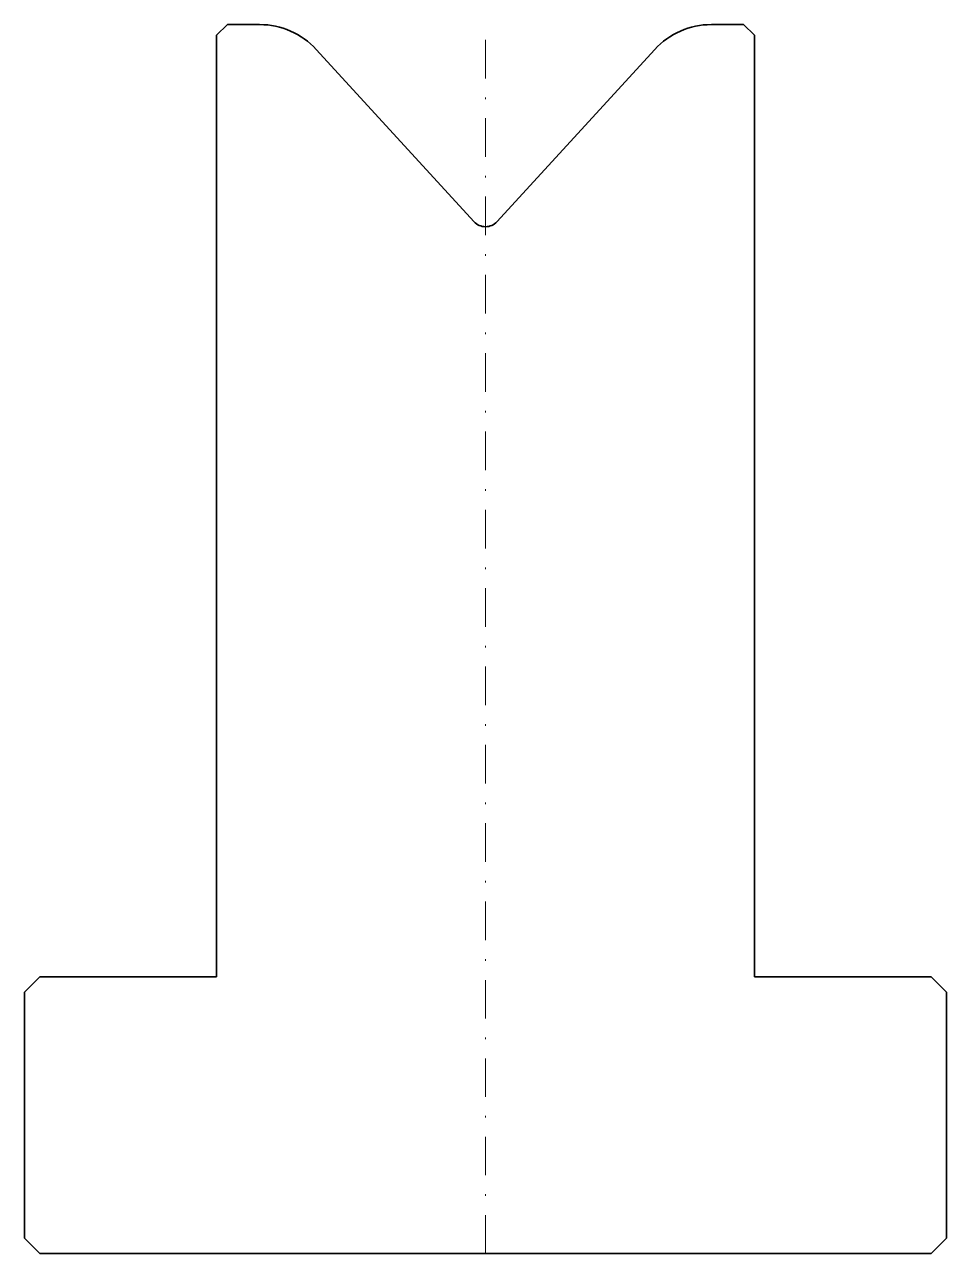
# Model space of a CAD drawing. Header units: millimetres. Extents: x -30 to 30, y -80 to 0.
import ezdxf

# ---------------------------------------------------------------- set-up
doc = ezdxf.new("R2010")
doc.units = ezdxf.units.MM
doc.header["$LTSCALE"] = 5
doc.linetypes.add('AUSGEZOGEN', pattern=[0])
doc.linetypes.add('DASHDOT', pattern=[1, 0.5, -0.25, 0, -0.25])
doc.layers.add('2', color=7, linetype='Continuous')

msp = doc.modelspace()

# ---------------------------------------------------------------- linework, layer by layer
at = {"layer": '2', "color": 7, "linetype": 'DASHDOT', "lineweight": 18}
msp.add_line((0, -80), (0, 0), dxfattribs=at)
at = {"layer": '2', "color": 7, "linetype": 'AUSGEZOGEN', "lineweight": 35}
for p, q in [((16.8, 0), (14.7, 0)), ((17.5, -0.7), (16.8, 0)), ((-16.8, 0), (-17.5, -0.7)), ((-17.5, -0.7), (-17.5, -62)), ((-14.7, 0), (-16.8, 0)), ((17.5, -62), (17.5, -0.7)), ((-0.737, -12.837), (-11.014, -1.622)), ((11.014, -1.622), (0.737, -12.837)), ((-29, -62), (-30, -63)), ((-17.5, -62), (-29, -62)), ((29, -62), (17.5, -62)), ((30, -63), (29, -62)), ((-30, -63), (-30, -79)), ((30, -79), (30, -63)), ((-30, -79), (-29, -80)), ((29, -80), (30, -79)), ((-29, -80), (29, -80))]:
    msp.add_line(p, q, dxfattribs=at)
for centre, radius, start, end in [((14.7, -5), 5, 90, 137.5), ((-14.7, -5), 5, 42.5, 90), ((0, -12.161), 1, 222.5, 317.5)]:
    msp.add_arc(centre, radius, start, end, dxfattribs=at)

doc.saveas('drawing.dxf')
